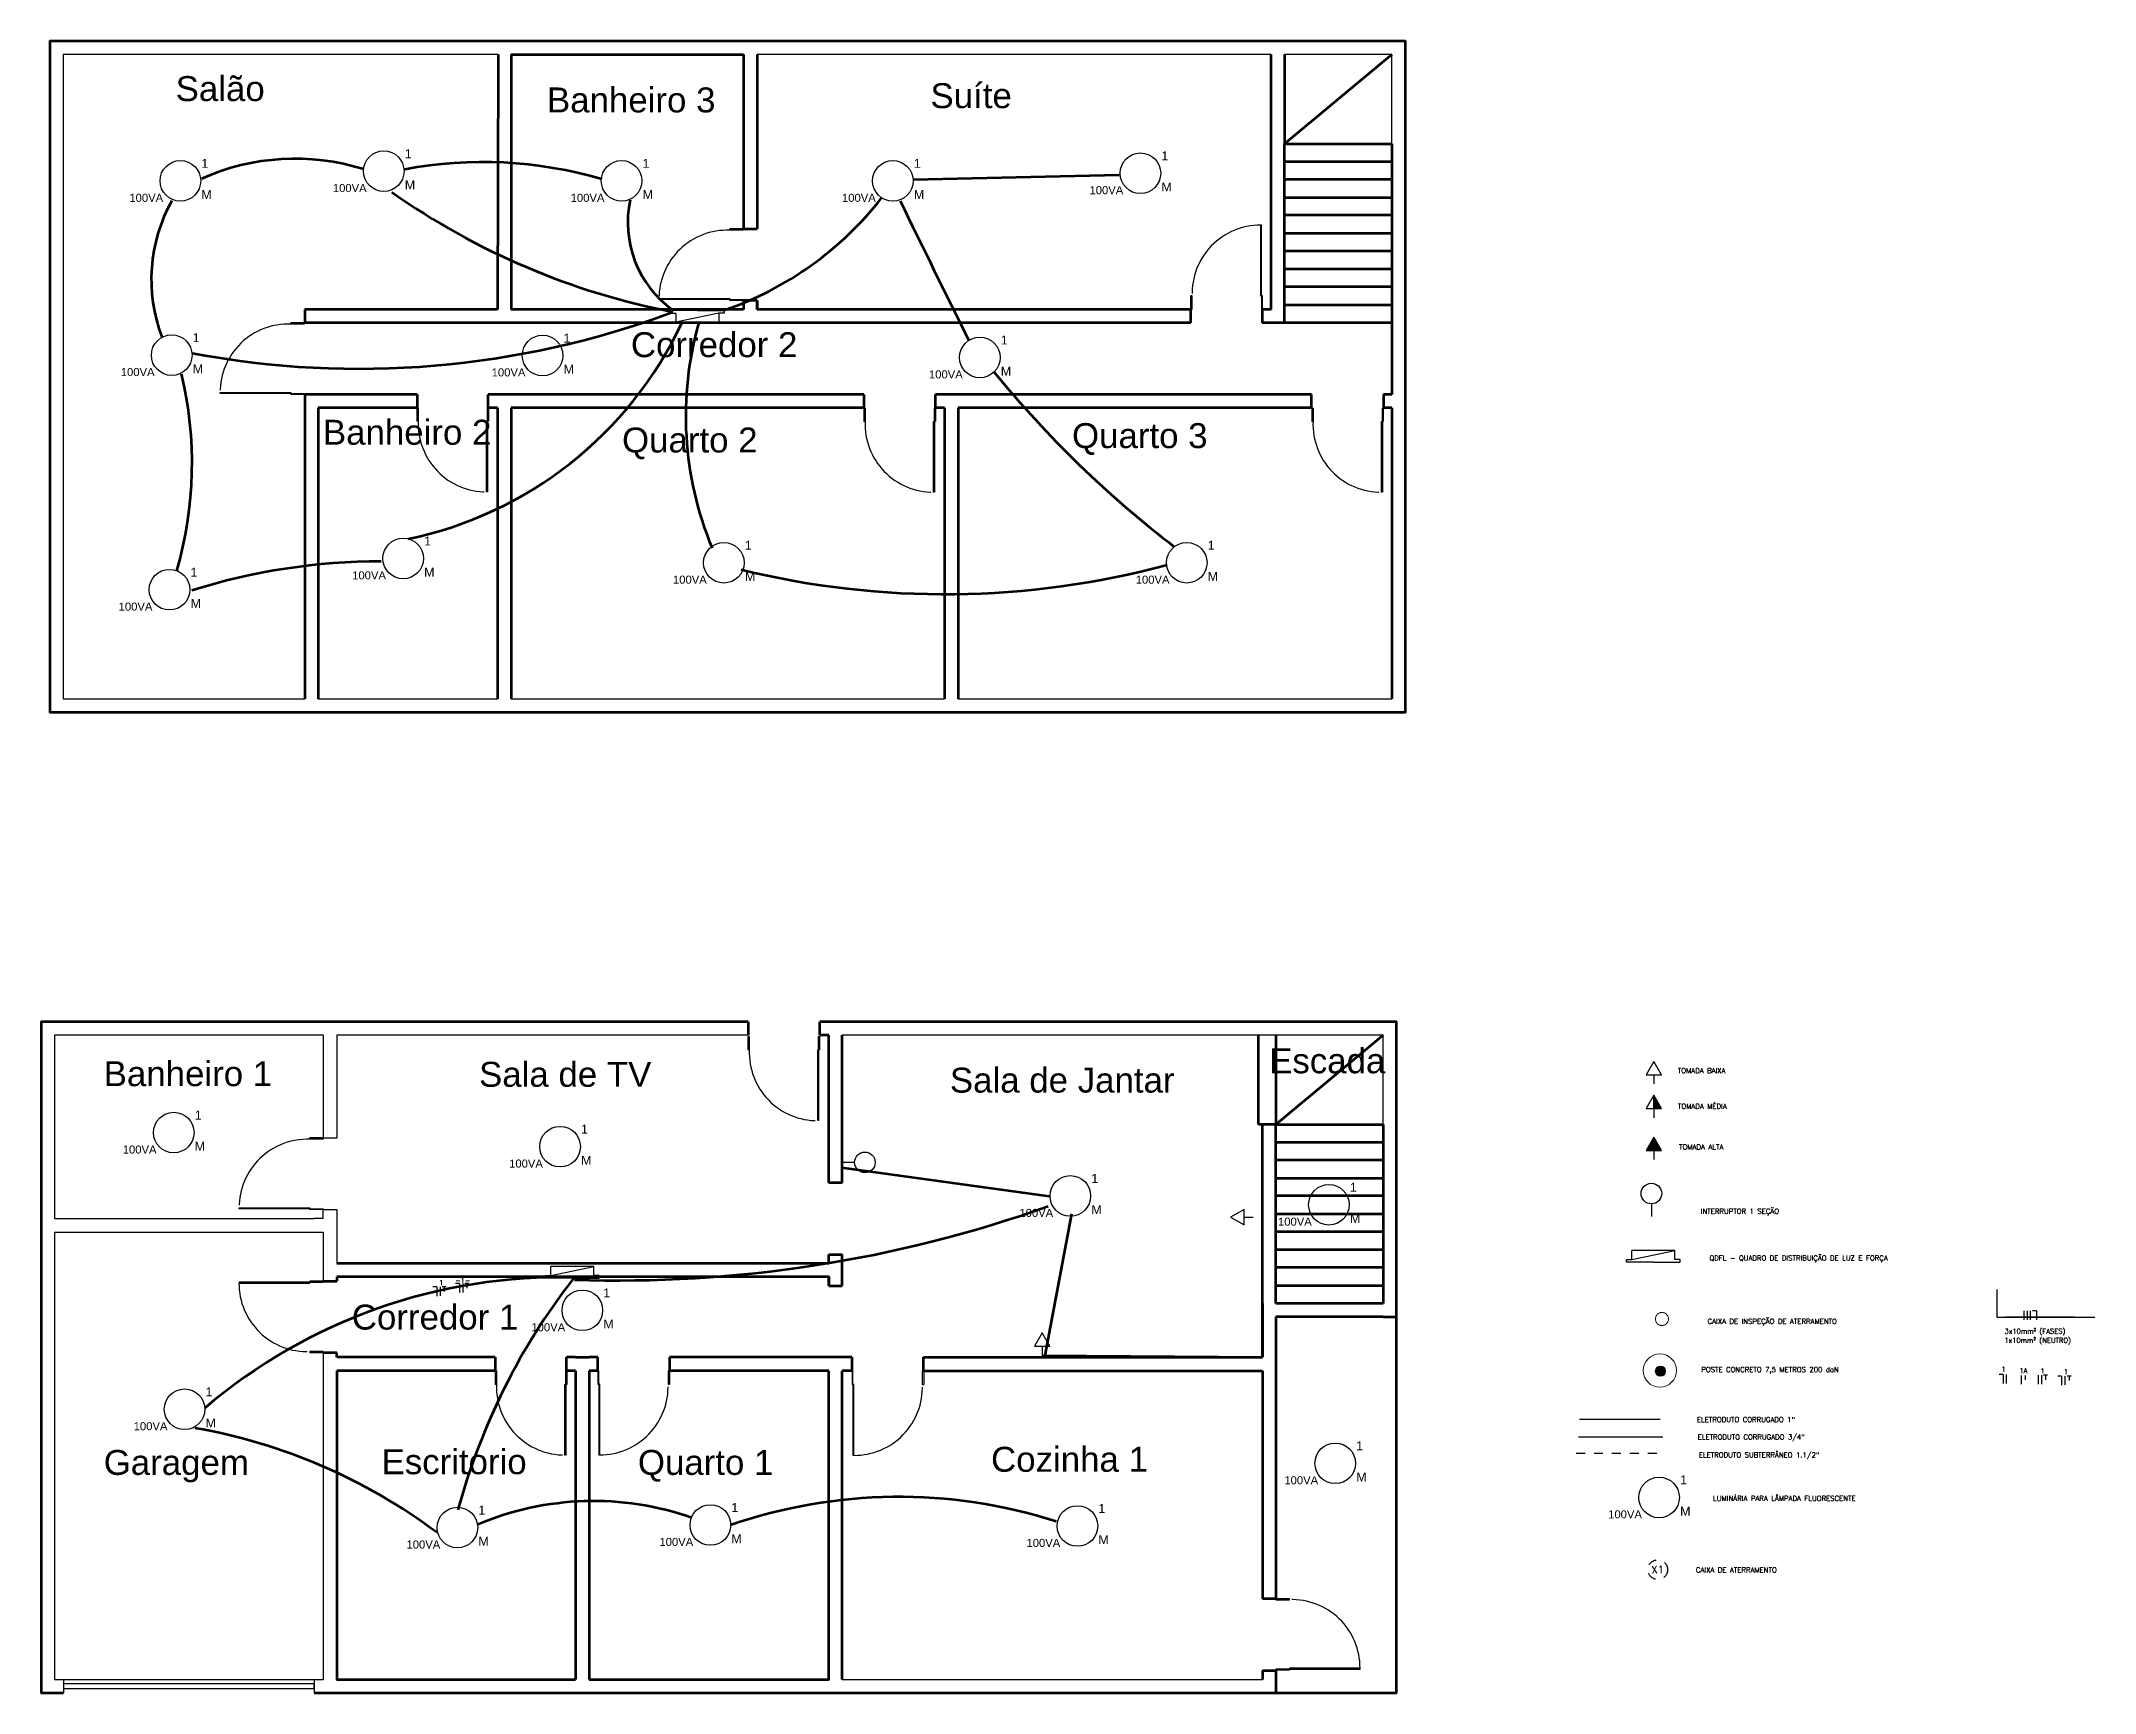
# Model space of a CAD drawing. Header units: metres. Extents: x 2229.9 to 2252.8, y 1489.7 to 1508.2.
import ezdxf
from ezdxf.enums import TextEntityAlignment as Align

# ---------------------------------------------------------------- set-up
doc = ezdxf.new("R2010")
doc.units = ezdxf.units.M
doc.header["$LTSCALE"] = 0.1
doc.linetypes.add('ACAD_ISO02W100', pattern=[15, 12, -3])
doc.linetypes.add('HIDDEN', pattern=[9.525, 6.35, -3.175])
for name, color, linetype in [('0.1', 1, 'Continuous'), ('ARQ_CÔMODOS_ÁREAS', 2, 'Continuous'), ('circuito', 1, 'Continuous'), ('ELETRODUTO TETO', 5, 'Continuous'), ('Elétrica', 6, 'Continuous'), ('entradas', 10, 'Continuous'), ('Fiacao', 3, 'Continuous'), ('identificações', 50, 'Continuous'), ('INDICACAO CIRCUITO', 7, 'Continuous'), ('LUMINÁRIAS', 5, 'Continuous'), ('paredes p1', 82, 'Continuous'), ('paredes p2', 82, 'Continuous'), ('TOMADA', 5, 'Continuous')]:
    doc.layers.add(name, color=color, linetype=linetype)
for name, color, linetype, plot in [('caixa principal', 12, 'Continuous', False), ('ele-teto', 30, 'Continuous', False), ('eletrica', 51, 'Continuous', False), ('POTENCIA', 72, 'Continuous', False)]:
    doc.layers.add(name, color=color, linetype=linetype, plot=plot)
doc.layers.add('INST. ELÉTRICA', color=10, linetype='Continuous', lineweight=20)
doc.styles.add('r100', font='romans.shx')
doc.styles.add('ROMANS', font='ROMANS.shx')
doc.styles.add('simplex0.12', font='simplex.shx', dxfattribs={"height": 0.12})
doc.styles.get("Standard").update_dxf_attribs({"font": 'arial.ttf'})

# ---------------------------------------------------------------- blocks, each defined once
blk = doc.blocks.new('tomada')
at = {"layer": 'TOMADA'}
for p, q in [((914.796, 58.671), (914.646, 58.585)), ((914.796, 58.499), (914.796, 58.671)), ((914.646, 58.585), (914.796, 58.499)), ((914.796, 58.585), (914.899, 58.585))]:
    blk.add_line(p, q, dxfattribs=at)

msp = doc.modelspace()

# ---------------------------------------------------------------- hatches: boundary and pattern name
at = {"layer": 'ELETRODUTO TETO'}
h = msp.add_hatch(color=8, dxfattribs=at)
h.dxf.hatch_style = 1
h.paths.add_polyline_path([(2248.004, 1496.253), (2247.918, 1496.403), (2247.918, 1496.253)])
at = {"layer": 'INST. ELÉTRICA'}
msp.add_hatch(color=256, dxfattribs=at).paths.add_polyline_path([(2248.051, 1493.318, 1), (2247.936, 1493.318, 1)])
at = {"layer": 'LUMINÁRIAS'}
h = msp.add_hatch(color=253, dxfattribs=at)
h.dxf.hatch_style = 1
h.paths.add_polyline_path([(2247.92, 1495.934), (2247.834, 1495.785), (2247.92, 1495.785)])
h = msp.add_hatch(color=253, dxfattribs=at)
h.dxf.hatch_style = 1
h.paths.add_polyline_path([(2247.92, 1495.934), (2247.92, 1495.785), (2248.006, 1495.785)])

# ---------------------------------------------------------------- linework, layer by layer
at = {"layer": '0.1', "color": 4, "linetype": 'HIDDEN', "ltscale": 0.1}
msp.add_line((2247.051, 1492.4), (2247.995, 1492.4), dxfattribs=at)
at = {"layer": '0.1', "color": 6, "linetype": 'HIDDEN', "ltscale": 0.1}
msp.add_circle((2247.963, 1491.1), 0.11, dxfattribs=at)
at = {"layer": 'caixa principal'}
for p, q in [((2237.23, 1505.17), (2236.93, 1505.17)), ((2236.93, 1505.17), (2236.93, 1505.14)), ((2236.93, 1505.14), (2236.99, 1505.14)), ((2236.99, 1505.14), (2236.99, 1505.04)), ((2237.23, 1505.17), (2237.53, 1505.17)), ((2237.53, 1505.14), (2237.47, 1505.14)), ((2237.47, 1505.14), (2237.47, 1505.04)), ((2237.53, 1505.17), (2237.53, 1505.14)), ((2236.99, 1505.04), (2237.47, 1505.04)), ((2247.614, 1494.537), (2247.614, 1494.567)), ((2247.614, 1494.567), (2247.674, 1494.567)), ((2247.914, 1494.537), (2247.614, 1494.537)), ((2247.674, 1494.567), (2247.674, 1494.667)), ((2248.154, 1494.667), (2247.674, 1494.667)), ((2247.914, 1494.537), (2248.214, 1494.537)), ((2248.154, 1494.567), (2248.154, 1494.667)), ((2248.214, 1494.567), (2248.154, 1494.567)), ((2248.214, 1494.537), (2248.214, 1494.567)), ((2235.532, 1494.358), (2235.532, 1494.388)), ((2235.532, 1494.388), (2235.592, 1494.388)), ((2235.832, 1494.358), (2235.532, 1494.358)), ((2235.592, 1494.388), (2235.592, 1494.488)), ((2236.072, 1494.488), (2235.592, 1494.488)), ((2235.832, 1494.358), (2236.132, 1494.358)), ((2236.072, 1494.388), (2236.072, 1494.488)), ((2236.132, 1494.388), (2236.072, 1494.388)), ((2236.132, 1494.358), (2236.132, 1494.388))]:
    msp.add_line(p, q, dxfattribs=at)
at = {"layer": 'caixa principal', "lineweight": 30}
for p, q in [((2237.47, 1505.14), (2236.99, 1505.04)), ((2247.674, 1494.567), (2248.154, 1494.667)), ((2235.592, 1494.388), (2236.072, 1494.488))]:
    msp.add_line(p, q, dxfattribs=at)
at = {"layer": 'circuito'}
for p, q in [((2251.752, 1494.229), (2251.752, 1493.923)), ((2251.752, 1493.923), (2252.849, 1493.923)), ((2251.846, 1493.925), (2252.616, 1493.925))]:
    msp.add_line(p, q, dxfattribs=at)
at = {"layer": 'ele-teto', "linetype": 'Continuous', "lineweight": 100, "ltscale": 100}
msp.add_line((2239.643, 1506.633), (2241.945, 1506.686), dxfattribs=at)
at = {"layer": 'ele-teto', "lineweight": 30}
msp.add_line((2247.088, 1492.781), (2247.99, 1492.781), dxfattribs=at)
at = {"layer": 'ele-teto', "linetype": 'Continuous', "lineweight": 100, "ltscale": 100}
for centre, radius, start, end in [((2232.735, 1504.294), 2.572, 72.6814, 114.0603), ((2234.835, 1502.147), 4.682, 73.5498, 100.7585), ((2238.475, 1513.085), 8.072, 234.7563, 259.1484), ((2232.931, 1505.518), 1.804, 150.8714, 200.8276), ((2237.67, 1506.159), 1.218, 168.2037, 233.7286), ((2236.302, 1508.758), 3.788, 289.0167, 322.053), ((2476.009, 1621.91), 263.215, 206.03097, 206.40942), ((2233.447, 1514.551), 10.031, 259.3, 290.3697), ((2233.106, 1506.895), 4.369, 281.7744, 334.6387), ((2240.924, 1503.988), 3.824, 164.0978, 202.5931), ((2227.237, 1503.465), 4.345, 343.9045, 13.3031), ((2249.904, 1512.111), 12.072, 219.189, 232.5271), ((2233.673, 1495.422), 6.943, 89.8092, 107.561), ((2239.998, 1511.59), 9.589, 256.2548, 284.9977), ((2236.346, 1508.663), 14.331, 268.0452, 289.5861), ((2235.692, 1488.252), 6.115, 88.4598, 130.4489), ((2241.678, 1489.828), 7.384, 142.2434, 164.7491), ((2230.521, 1486.437), 6.341, 53.1874, 80.0568), ((2236.069, 1488.543), 3.323, 70.7075, 112.8704), ((2239.481, 1486.149), 5.764, 72.2325, 109.0719)]:
    msp.add_arc(centre, radius, start, end, dxfattribs=at)
at = {"layer": 'eletrica'}
for centre in [(2233.725, 1506.728), (2242.181, 1506.704), (2231.452, 1506.619), (2236.383, 1506.619), (2239.415, 1506.619), (2231.355, 1504.672), (2235.5, 1504.668), (2240.387, 1504.646), (2233.942, 1502.4), (2237.526, 1502.352), (2242.699, 1502.352), (2231.331, 1502.051), (2231.378, 1495.984), (2235.695, 1495.827), (2241.398, 1495.276), (2244.288, 1495.178), (2235.944, 1493.998), (2231.499, 1492.892), (2244.359, 1492.288), (2247.978, 1491.907), (2234.548, 1491.57), (2237.375, 1491.599), (2241.477, 1491.588)]:
    msp.add_circle(centre, 0.227, dxfattribs=at)
at = {"layer": 'ELETRODUTO TETO', "color": 5}
for p, q in [((2247.918, 1496.253), (2247.918, 1496.403)), ((2247.92, 1495.785), (2247.92, 1495.934))]:
    msp.add_line(p, q, dxfattribs=at)
at = {"layer": 'entradas'}
for p, q in [((2237.741, 1506.083), (2237.591, 1506.083)), ((2237.591, 1506.068), (2237.591, 1506.083)), ((2237.741, 1506.068), (2237.591, 1506.068)), ((2237.741, 1506.083), (2237.741, 1506.083)), ((2237.741, 1506.083), (2237.741, 1506.068)), ((2243.535, 1506.124), (2243.525, 1506.124)), ((2243.525, 1506.124), (2243.525, 1505.334)), ((2243.535, 1505.334), (2243.535, 1506.124)), ((2242.745, 1505.184), (2242.745, 1505.334)), ((2242.76, 1505.334), (2242.745, 1505.334)), ((2242.76, 1505.184), (2242.76, 1505.334)), ((2243.525, 1505.334), (2243.535, 1505.334)), ((2243.545, 1505.334), (2243.535, 1505.334)), ((2243.535, 1505.334), (2243.535, 1505.184)), ((2243.545, 1505.184), (2243.545, 1505.334)), ((2236.801, 1505.293), (2236.801, 1505.303)), ((2236.801, 1505.303), (2237.591, 1505.303)), ((2237.591, 1505.293), (2236.801, 1505.293)), ((2237.591, 1505.303), (2237.591, 1505.293)), ((2237.591, 1505.283), (2237.591, 1505.293)), ((2237.591, 1505.293), (2237.741, 1505.293)), ((2237.741, 1505.283), (2237.591, 1505.283)), ((2237.741, 1505.293), (2237.741, 1505.283)), ((2242.745, 1505.184), (2242.745, 1505.184)), ((2242.745, 1505.184), (2242.76, 1505.184)), ((2243.535, 1505.184), (2243.545, 1505.184)), ((2232.835, 1505.033), (2232.685, 1505.033)), ((2232.685, 1505.018), (2232.685, 1505.033)), ((2232.835, 1505.018), (2232.685, 1505.018)), ((2232.835, 1505.033), (2232.835, 1505.033)), ((2232.835, 1505.033), (2232.835, 1505.018)), ((2231.895, 1504.243), (2231.895, 1504.253)), ((2231.895, 1504.253), (2232.685, 1504.253)), ((2232.685, 1504.243), (2231.895, 1504.243)), ((2232.685, 1504.253), (2232.685, 1504.243)), ((2232.685, 1504.233), (2232.685, 1504.243)), ((2232.685, 1504.243), (2232.835, 1504.243)), ((2232.835, 1504.233), (2232.685, 1504.233)), ((2232.835, 1504.243), (2232.835, 1504.233)), ((2234.095, 1504.084), (2234.095, 1504.084)), ((2234.095, 1504.084), (2234.095, 1503.934)), ((2234.095, 1504.084), (2234.11, 1504.084)), ((2234.11, 1503.934), (2234.095, 1503.934)), ((2234.11, 1504.084), (2234.11, 1503.934)), ((2234.875, 1503.144), (2234.875, 1503.934)), ((2234.875, 1503.934), (2234.885, 1503.934)), ((2234.885, 1503.934), (2234.885, 1504.084)), ((2234.885, 1504.084), (2234.895, 1504.084)), ((2234.895, 1503.934), (2234.885, 1503.934)), ((2234.885, 1503.934), (2234.885, 1503.144)), ((2234.895, 1504.084), (2234.895, 1503.934)), ((2239.09, 1504.08), (2239.09, 1504.08)), ((2239.09, 1504.08), (2239.09, 1503.93)), ((2239.09, 1504.08), (2239.105, 1504.08)), ((2239.105, 1503.93), (2239.09, 1503.93)), ((2239.105, 1504.08), (2239.105, 1503.93)), ((2239.87, 1503.14), (2239.87, 1503.93)), ((2239.87, 1503.93), (2239.88, 1503.93)), ((2239.88, 1503.93), (2239.88, 1504.08)), ((2239.88, 1504.08), (2239.89, 1504.08)), ((2239.89, 1503.93), (2239.88, 1503.93)), ((2239.88, 1503.93), (2239.88, 1503.14)), ((2239.89, 1504.08), (2239.89, 1503.93)), ((2244.096, 1504.08), (2244.096, 1504.08)), ((2244.096, 1504.08), (2244.096, 1503.93)), ((2244.096, 1504.08), (2244.111, 1504.08)), ((2244.111, 1503.93), (2244.096, 1503.93)), ((2244.111, 1504.08), (2244.111, 1503.93)), ((2244.876, 1503.14), (2244.876, 1503.93)), ((2244.876, 1503.93), (2244.886, 1503.93)), ((2244.886, 1503.93), (2244.886, 1504.08)), ((2244.886, 1504.08), (2244.896, 1504.08)), ((2244.896, 1503.93), (2244.886, 1503.93)), ((2244.886, 1503.93), (2244.886, 1503.14)), ((2244.896, 1504.08), (2244.896, 1503.93)), ((2234.885, 1503.144), (2234.875, 1503.144)), ((2239.88, 1503.14), (2239.87, 1503.14)), ((2244.886, 1503.14), (2244.876, 1503.14)), ((2237.795, 1497.058), (2237.795, 1497.058)), ((2237.795, 1497.058), (2237.795, 1496.908)), ((2237.795, 1497.058), (2237.81, 1497.058)), ((2237.81, 1497.058), (2237.81, 1496.908)), ((2238.585, 1496.908), (2238.585, 1497.058)), ((2238.585, 1497.058), (2238.595, 1497.058)), ((2238.595, 1497.058), (2238.595, 1496.908)), ((2237.81, 1496.908), (2237.795, 1496.908)), ((2238.575, 1496.118), (2238.575, 1496.908)), ((2238.575, 1496.908), (2238.585, 1496.908)), ((2238.595, 1496.908), (2238.585, 1496.908)), ((2238.585, 1496.908), (2238.585, 1496.118)), ((2233.049, 1495.924), (2232.899, 1495.924)), ((2232.899, 1495.909), (2232.899, 1495.924)), ((2233.049, 1495.909), (2232.899, 1495.909)), ((2233.049, 1495.924), (2233.049, 1495.924)), ((2233.049, 1495.924), (2233.049, 1495.909)), ((2238.585, 1496.118), (2238.575, 1496.118)), ((2232.109, 1495.134), (2232.109, 1495.144)), ((2232.109, 1495.144), (2232.899, 1495.144)), ((2232.899, 1495.134), (2232.109, 1495.134)), ((2232.899, 1495.144), (2232.899, 1495.134)), ((2232.899, 1495.124), (2232.899, 1495.134)), ((2232.899, 1495.134), (2233.049, 1495.134)), ((2233.049, 1495.124), (2232.899, 1495.124)), ((2233.049, 1495.134), (2233.049, 1495.124)), ((2232.898, 1494.313), (2232.108, 1494.313)), ((2232.108, 1494.313), (2232.108, 1494.303)), ((2232.108, 1494.303), (2232.898, 1494.303)), ((2233.048, 1494.323), (2232.898, 1494.323)), ((2232.898, 1494.323), (2232.898, 1494.313)), ((2232.898, 1494.313), (2233.048, 1494.313)), ((2232.898, 1494.303), (2232.898, 1494.313)), ((2233.048, 1494.313), (2233.048, 1494.323)), ((2233.048, 1493.538), (2232.898, 1493.538)), ((2232.898, 1493.538), (2232.898, 1493.523)), ((2233.048, 1493.523), (2232.898, 1493.523)), ((2233.048, 1493.523), (2233.048, 1493.538)), ((2233.048, 1493.523), (2233.048, 1493.523)), ((2234.97, 1493.321), (2234.97, 1493.321)), ((2234.97, 1493.321), (2234.97, 1493.171)), ((2234.97, 1493.321), (2234.985, 1493.321)), ((2234.985, 1493.171), (2234.97, 1493.171)), ((2234.985, 1493.321), (2234.985, 1493.171)), ((2235.75, 1492.381), (2235.75, 1493.171)), ((2235.75, 1493.171), (2235.76, 1493.171)), ((2235.76, 1493.171), (2235.76, 1493.321)), ((2235.76, 1493.321), (2235.77, 1493.321)), ((2235.77, 1493.171), (2235.76, 1493.171)), ((2235.76, 1493.171), (2235.76, 1492.381)), ((2235.77, 1493.321), (2235.77, 1493.171)), ((2236.118, 1493.323), (2236.118, 1493.173)), ((2236.128, 1493.323), (2236.118, 1493.323)), ((2236.118, 1493.173), (2236.128, 1493.173)), ((2236.128, 1493.173), (2236.128, 1493.323)), ((2236.128, 1493.173), (2236.128, 1492.383)), ((2236.138, 1493.173), (2236.128, 1493.173)), ((2236.138, 1492.383), (2236.138, 1493.173)), ((2236.918, 1493.323), (2236.903, 1493.323)), ((2236.903, 1493.323), (2236.903, 1493.173)), ((2236.903, 1493.173), (2236.918, 1493.173)), ((2236.918, 1493.323), (2236.918, 1493.323)), ((2236.918, 1493.323), (2236.918, 1493.173)), ((2238.956, 1493.318), (2238.956, 1493.318)), ((2238.959, 1493.318), (2238.959, 1493.168)), ((2238.969, 1493.318), (2238.959, 1493.318)), ((2238.959, 1493.168), (2238.969, 1493.168)), ((2238.969, 1493.168), (2238.969, 1493.318)), ((2238.969, 1493.168), (2238.969, 1492.378)), ((2238.979, 1493.168), (2238.969, 1493.168)), ((2238.979, 1492.378), (2238.979, 1493.168)), ((2239.652, 1493.318), (2239.652, 1493.318)), ((2239.759, 1493.318), (2239.744, 1493.318)), ((2239.744, 1493.318), (2239.744, 1493.168)), ((2239.744, 1493.168), (2239.759, 1493.168)), ((2239.759, 1493.318), (2239.759, 1493.168)), ((2235.76, 1492.381), (2235.75, 1492.381)), ((2236.128, 1492.383), (2236.138, 1492.383)), ((2238.969, 1492.378), (2238.979, 1492.378)), ((2243.696, 1490.779), (2243.846, 1490.779)), ((2243.696, 1490.779), (2243.696, 1490.764)), ((2243.696, 1490.764), (2243.846, 1490.764)), ((2243.846, 1490.764), (2243.846, 1490.779)), ((2243.846, 1489.989), (2243.696, 1489.989)), ((2243.696, 1489.989), (2243.696, 1489.979)), ((2243.696, 1489.979), (2243.846, 1489.979)), ((2244.636, 1489.999), (2243.846, 1489.999)), ((2243.846, 1489.999), (2243.846, 1489.989)), ((2243.846, 1489.979), (2243.846, 1489.989)), ((2243.846, 1489.989), (2244.636, 1489.989)), ((2244.636, 1489.989), (2244.636, 1489.999)), ((2230.145, 1489.873), (2232.949, 1489.873)), ((2230.145, 1489.873), (2230.145, 1489.823)), ((2232.949, 1489.823), (2230.145, 1489.823)), ((2230.145, 1489.823), (2230.145, 1489.773)), ((2230.145, 1489.773), (2232.949, 1489.773)), ((2232.949, 1489.873), (2232.949, 1489.823)), ((2232.949, 1489.773), (2232.949, 1489.823))]:
    msp.add_line(p, q, dxfattribs=at)
at = {"layer": 'entradas', "linetype": 'ACAD_ISO02W100', "transparency": 33554551}
for centre, start, end in [((2237.563, 1505.306), 87.8724, 180.2755), ((2243.521, 1505.362), 89.7245, 182.1276), ((2232.657, 1504.257), 87.8724, 180.2755), ((2234.872, 1503.905), 177.8724, 270.2755), ((2239.866, 1503.902), 177.8724, 270.2755), ((2244.872, 1503.901), 177.8724, 270.2755), ((2238.572, 1496.879), 177.8724, 270.2755), ((2232.871, 1495.148), 87.8724, 180.2755), ((2232.869, 1494.299), 179.7245, 272.1276), ((2235.746, 1493.143), 177.8724, 270.2755), ((2236.141, 1493.145), 269.7245, 2.1276), ((2238.983, 1493.139), 269.7245, 2.1276), ((2243.874, 1490.003), 359.7245, 92.1276)]:
    msp.add_arc(centre, 0.762, start, end, dxfattribs=at)
at = {"layer": 'Fiacao'}
for p, q in [((2234.571, 1494.297), (2234.527, 1494.297)), ((2234.571, 1494.297), (2234.571, 1494.196)), ((2234.676, 1494.297), (2234.631, 1494.297)), ((2234.675, 1494.297), (2234.631, 1494.297)), ((2234.676, 1494.297), (2234.631, 1494.297)), ((2234.677, 1494.297), (2234.632, 1494.297)), ((2234.654, 1494.297), (2234.654, 1494.246)), ((2234.319, 1494.26), (2234.275, 1494.26)), ((2234.319, 1494.26), (2234.319, 1494.158)), ((2234.423, 1494.26), (2234.378, 1494.26)), ((2234.424, 1494.26), (2234.379, 1494.26)), ((2234.424, 1494.26), (2234.379, 1494.26)), ((2234.424, 1494.26), (2234.38, 1494.26)), ((2234.401, 1494.26), (2234.401, 1494.209)), ((2252.056, 1493.994), (2252.056, 1493.893)), ((2252.091, 1493.993), (2252.091, 1493.891)), ((2252.196, 1493.994), (2252.151, 1493.994)), ((2252.196, 1493.994), (2252.196, 1493.892)), ((2251.822, 1493.282), (2251.778, 1493.282)), ((2251.822, 1493.282), (2251.822, 1493.18)), ((2252.07, 1493.271), (2252.07, 1493.22)), ((2252.214, 1493.273), (2252.214, 1493.172)), ((2252.319, 1493.273), (2252.274, 1493.273)), ((2252.318, 1493.273), (2252.274, 1493.273)), ((2252.319, 1493.273), (2252.274, 1493.273)), ((2252.32, 1493.273), (2252.275, 1493.273)), ((2252.297, 1493.273), (2252.297, 1493.222)), ((2252.477, 1493.264), (2252.433, 1493.264)), ((2252.477, 1493.264), (2252.477, 1493.163)), ((2252.582, 1493.264), (2252.537, 1493.264)), ((2252.581, 1493.264), (2252.537, 1493.264)), ((2252.582, 1493.264), (2252.537, 1493.264)), ((2252.583, 1493.264), (2252.538, 1493.264)), ((2252.56, 1493.264), (2252.56, 1493.214))]:
    msp.add_line(p, q, dxfattribs=at)
at = {"layer": 'Fiacao', "color": 3}
for p, q in [((2234.607, 1494.297), (2234.607, 1494.197)), ((2234.355, 1494.26), (2234.355, 1494.16)), ((2252.127, 1493.993), (2252.127, 1493.893)), ((2251.858, 1493.282), (2251.858, 1493.182)), ((2252.024, 1493.271), (2252.024, 1493.172)), ((2252.25, 1493.273), (2252.25, 1493.174)), ((2252.513, 1493.264), (2252.513, 1493.165))]:
    msp.add_line(p, q, dxfattribs=at)
at = {"layer": 'INST. ELÉTRICA', "linetype": 'HIDDEN'}
msp.add_circle((2248.01, 1493.901), 0.073, dxfattribs=at)
at = {"layer": 'INST. ELÉTRICA'}
for centre, radius in [((2247.987, 1493.325), 0.186), ((2247.993, 1493.318), 0.0575)]:
    msp.add_circle(centre, radius, dxfattribs=at)
at = {"layer": 'LUMINÁRIAS'}
for p, q in [((2238.987, 1495.651), (2238.844, 1495.651)), ((2247.892, 1495.187), (2247.892, 1495.045)), ((2247.076, 1492.583), (2248.019, 1492.583))]:
    msp.add_line(p, q, dxfattribs=at)
at = {"layer": 'LUMINÁRIAS', "linetype": 'Continuous', "lineweight": 100, "ltscale": 100}
for p, q in [((2241.167, 1495.269), (2238.844, 1495.592)), ((2241.411, 1495.076), (2241.112, 1493.495)), ((2243.545, 1493.473), (2243.545, 1495.04)), ((2241.082, 1493.495), (2243.545, 1493.473))]:
    msp.add_line(p, q, dxfattribs=at)
at = {"layer": 'LUMINÁRIAS'}
for centre in [(2239.102, 1495.651), (2247.892, 1495.303)]:
    msp.add_circle(centre, 0.115, dxfattribs=at)
at = {"layer": 'paredes p1'}
for p, q in [((2233.049, 1497.073), (2233.049, 1495.923)), ((2233.199, 1497.073), (2233.199, 1495.923)), ((2233.199, 1495.923), (2233.049, 1495.923)), ((2230.045, 1495.023), (2232.949, 1495.023)), ((2233.049, 1495.023), (2232.949, 1495.023)), ((2233.049, 1495.023), (2233.049, 1495.123)), ((2233.049, 1495.123), (2233.199, 1495.123)), ((2233.199, 1495.123), (2233.199, 1494.523)), ((2230.045, 1494.873), (2232.949, 1494.873)), ((2232.949, 1494.873), (2233.049, 1494.873)), ((2233.049, 1494.873), (2233.049, 1494.323)), ((2233.049, 1493.523), (2233.049, 1489.873)), ((2233.199, 1493.323), (2233.199, 1489.873)), ((2230.045, 1489.873), (2230.145, 1489.873)), ((2230.145, 1489.873), (2230.145, 1489.723)), ((2232.949, 1489.873), (2232.949, 1489.723))]:
    msp.add_line(p, q, dxfattribs=at)
at = {"layer": 'paredes p1', "linetype": 'Continuous', "lineweight": 100, "ltscale": 100}
for p, q in [((2237.799, 1497.223), (2237.799, 1497.073)), ((2238.599, 1497.073), (2238.599, 1497.223)), ((2238.699, 1497.073), (2238.599, 1497.073)), ((2238.699, 1495.422), (2238.699, 1497.073)), ((2238.849, 1495.422), (2238.849, 1497.073)), ((2243.5, 1496.076), (2243.5, 1497.073)), ((2243.695, 1497.073), (2243.695, 1496.076)), ((2244.895, 1497.073), (2243.695, 1496.076)), ((2243.695, 1496.076), (2243.5, 1496.076)), ((2243.545, 1494.376), (2243.545, 1496.076)), ((2243.695, 1496.076), (2244.895, 1496.076)), ((2243.695, 1494.074), (2243.695, 1496.076)), ((2244.895, 1496.076), (2244.895, 1494.074)), ((2243.695, 1495.876), (2244.895, 1495.876)), ((2244.895, 1495.676), (2243.695, 1495.676)), ((2243.695, 1495.476), (2244.895, 1495.476)), ((2238.849, 1495.422), (2238.699, 1495.422)), ((2244.895, 1495.276), (2243.695, 1495.276)), ((2243.695, 1495.076), (2244.895, 1495.076)), ((2244.895, 1495.076), (2244.895, 1495.076)), ((2244.895, 1494.876), (2243.695, 1494.876)), ((2238.699, 1494.523), (2238.699, 1494.623)), ((2238.699, 1494.523), (2238.699, 1494.623)), ((2238.699, 1494.623), (2238.849, 1494.623)), ((2243.695, 1494.676), (2244.895, 1494.676)), ((2233.049, 1494.323), (2233.199, 1494.323)), ((2233.199, 1494.373), (2233.199, 1494.323)), ((2238.699, 1494.373), (2238.699, 1494.273)), ((2243.545, 1494.074), (2243.545, 1494.376)), ((2244.895, 1494.476), (2243.695, 1494.476)), ((2238.699, 1494.273), (2238.849, 1494.273)), ((2243.545, 1494.074), (2243.545, 1493.924)), ((2243.695, 1494.276), (2244.895, 1494.276)), ((2244.895, 1494.074), (2243.695, 1494.074)), ((2243.545, 1493.924), (2243.545, 1493.473)), ((2244.895, 1493.924), (2243.695, 1493.924)), ((2243.695, 1493.924), (2243.695, 1490.773)), ((2244.895, 1493.924), (2245.045, 1493.924)), ((2233.199, 1493.523), (2233.049, 1493.523)), ((2233.199, 1493.473), (2233.199, 1493.523)), ((2234.969, 1493.473), (2233.199, 1493.473)), ((2234.969, 1493.473), (2234.969, 1493.323)), ((2235.869, 1493.473), (2235.769, 1493.473)), ((2235.769, 1493.323), (2235.769, 1493.473)), ((2235.869, 1493.473), (2236.019, 1493.473)), ((2236.119, 1493.473), (2236.019, 1493.473)), ((2236.119, 1493.323), (2236.119, 1493.473)), ((2238.699, 1493.473), (2236.919, 1493.473)), ((2236.919, 1493.473), (2236.919, 1493.323)), ((2238.957, 1493.473), (2238.699, 1493.473)), ((2238.957, 1493.473), (2238.957, 1493.323)), ((2239.757, 1493.323), (2239.757, 1493.473)), ((2239.757, 1493.473), (2243.545, 1493.473)), ((2234.969, 1493.323), (2233.199, 1493.323)), ((2235.869, 1493.323), (2235.769, 1493.323)), ((2235.869, 1493.323), (2235.869, 1489.873)), ((2236.019, 1493.323), (2236.019, 1489.873)), ((2236.119, 1493.323), (2236.019, 1493.323)), ((2238.699, 1493.323), (2236.919, 1493.323)), ((2238.957, 1493.323), (2238.849, 1493.323)), ((2239.757, 1493.323), (2243.545, 1493.323)), ((2243.545, 1493.323), (2243.545, 1490.773)), ((2243.695, 1490.773), (2243.545, 1490.773)), ((2243.545, 1489.973), (2243.695, 1489.973)), ((2243.545, 1489.973), (2243.545, 1489.873)), ((2243.695, 1489.973), (2243.695, 1489.723))]:
    msp.add_line(p, q, dxfattribs=at)
at = {"layer": 'paredes p1', "lineweight": 211}
for points in [[(2237.799, 1497.223), (2229.895, 1497.223), (2229.895, 1489.723), (2230.145, 1489.723)], [(2232.949, 1489.723), (2245.045, 1489.723), (2245.045, 1497.223), (2238.599, 1497.223)]]:
    msp.add_lwpolyline(points, dxfattribs=at)
at = {"layer": 'paredes p1'}
for points in [[(2233.049, 1497.073), (2230.045, 1497.073), (2230.045, 1495.023)], [(2237.799, 1497.073), (2233.199, 1497.073)], [(2238.699, 1497.073), (2238.599, 1497.073)], [(2244.895, 1494.074), (2244.895, 1497.073), (2238.849, 1497.073)], [(2230.045, 1494.873), (2230.045, 1489.873), (2230.145, 1489.873)], [(2232.949, 1489.873), (2233.049, 1489.873)], [(2238.849, 1489.873), (2243.545, 1489.873)]]:
    msp.add_lwpolyline(points, dxfattribs=at)
at = {"layer": 'paredes p1', "linetype": 'Continuous', "lineweight": 100, "ltscale": 100}
for points in [[(2238.699, 1494.523), (2233.199, 1494.523)], [(2238.849, 1494.273), (2238.849, 1494.623)], [(2238.699, 1494.273), (2238.699, 1494.373), (2233.199, 1494.373)], [(2233.199, 1493.323), (2233.199, 1489.873), (2235.869, 1489.873)], [(2236.019, 1489.873), (2238.699, 1489.873), (2238.699, 1493.323)], [(2238.849, 1489.873), (2238.849, 1493.323)]]:
    msp.add_lwpolyline(points, dxfattribs=at)
at = {"layer": 'paredes p2', "linetype": 'Continuous', "lineweight": 100, "ltscale": 100}
for p, q in [((2235.005, 1508.031), (2234.997, 1505.182)), ((2235.147, 1508.031), (2235.147, 1505.182)), ((2235.147, 1508.031), (2237.747, 1508.031)), ((2237.747, 1508.031), (2237.747, 1506.082)), ((2237.897, 1508.031), (2237.897, 1506.082)), ((2243.643, 1505.182), (2243.643, 1508.031)), ((2243.793, 1508.031), (2243.793, 1507.035)), ((2244.993, 1508.031), (2243.793, 1507.035)), ((2243.793, 1507.035), (2244.993, 1507.035)), ((2243.793, 1505.032), (2243.793, 1507.035)), ((2244.993, 1507.035), (2244.993, 1505.032)), ((2243.793, 1506.835), (2244.993, 1506.835)), ((2244.993, 1506.635), (2243.793, 1506.635)), ((2243.793, 1506.435), (2244.993, 1506.435)), ((2244.993, 1506.235), (2243.793, 1506.235)), ((2237.747, 1506.082), (2237.897, 1506.082)), ((2243.793, 1506.035), (2244.993, 1506.035)), ((2244.993, 1506.035), (2244.993, 1506.035)), ((2244.993, 1505.835), (2243.793, 1505.835)), ((2243.793, 1505.635), (2244.993, 1505.635)), ((2244.993, 1505.435), (2243.793, 1505.435)), ((2234.997, 1505.182), (2232.843, 1505.182)), ((2232.843, 1505.182), (2232.843, 1505.032)), ((2237.747, 1505.182), (2235.147, 1505.182)), ((2237.897, 1505.282), (2237.747, 1505.282)), ((2237.747, 1505.282), (2237.747, 1505.182)), ((2237.897, 1505.182), (2237.897, 1505.282)), ((2237.897, 1505.282), (2237.897, 1505.182)), ((2242.743, 1505.182), (2237.897, 1505.182)), ((2242.743, 1505.032), (2242.743, 1505.182)), ((2243.643, 1505.182), (2243.543, 1505.182)), ((2243.543, 1505.182), (2243.543, 1505.032)), ((2243.793, 1505.235), (2244.993, 1505.235)), ((2242.743, 1505.032), (2232.843, 1505.032)), ((2244.993, 1505.032), (2243.543, 1505.032)), ((2244.993, 1505.032), (2244.993, 1504.232)), ((2232.843, 1504.232), (2232.843, 1500.831)), ((2234.1, 1504.232), (2232.843, 1504.232)), ((2234.1, 1504.232), (2234.1, 1504.082)), ((2239.092, 1504.232), (2234.893, 1504.232)), ((2234.893, 1504.082), (2234.893, 1504.232)), ((2239.092, 1504.232), (2239.092, 1504.082)), ((2244.094, 1504.232), (2239.892, 1504.232)), ((2239.892, 1504.082), (2239.892, 1504.232)), ((2244.094, 1504.082), (2244.094, 1504.232)), ((2244.993, 1504.232), (2244.897, 1504.232)), ((2244.993, 1504.232), (2244.897, 1504.232)), ((2244.897, 1504.232), (2244.897, 1504.082)), ((2232.993, 1504.082), (2232.993, 1500.831)), ((2234.1, 1504.082), (2232.993, 1504.082)), ((2234.997, 1504.082), (2234.893, 1504.082)), ((2234.997, 1504.082), (2234.893, 1504.082)), ((2234.997, 1504.082), (2234.997, 1500.831)), ((2235.147, 1504.082), (2235.147, 1500.831)), ((2239.092, 1504.082), (2235.147, 1504.082)), ((2239.993, 1504.082), (2239.892, 1504.082)), ((2239.993, 1504.082), (2239.892, 1504.082)), ((2239.993, 1504.082), (2239.993, 1500.831)), ((2240.143, 1504.082), (2240.143, 1500.831)), ((2244.094, 1504.082), (2240.143, 1504.082)), ((2244.993, 1504.082), (2244.897, 1504.082)), ((2244.993, 1504.082), (2244.993, 1500.831))]:
    msp.add_line(p, q, dxfattribs=at)
at = {"layer": 'paredes p2'}
for p, q in [((2230.143, 1500.831), (2232.843, 1500.831)), ((2232.993, 1500.831), (2234.997, 1500.831)), ((2235.147, 1500.831), (2238.947, 1500.831))]:
    msp.add_line(p, q, dxfattribs=at)
at = {"layer": 'paredes p2', "lineweight": 211}
for points in [[(2238.697, 1508.181), (2229.993, 1508.181), (2229.993, 1500.681), (2233.047, 1500.681)], [(2233.047, 1500.681), (2245.143, 1500.681), (2245.143, 1508.181), (2238.697, 1508.181)]]:
    msp.add_lwpolyline(points, dxfattribs=at)
at = {"layer": 'paredes p2'}
for points in [[(2233.297, 1508.031), (2230.143, 1508.031), (2230.143, 1500.831)], [(2235.005, 1508.031), (2233.297, 1508.031)], [(2237.747, 1508.031), (2235.147, 1508.031)], [(2238.947, 1508.031), (2237.897, 1508.031)], [(2243.643, 1508.031), (2238.947, 1508.031)], [(2244.993, 1505.032), (2244.993, 1508.031), (2243.793, 1508.031)], [(2238.947, 1500.831), (2239.993, 1500.831)], [(2240.143, 1500.831), (2244.993, 1500.831)]]:
    msp.add_lwpolyline(points, dxfattribs=at)

# ---------------------------------------------------------------- block references
at = {"layer": 'ELETRODUTO TETO', "color": 5, "xscale": 0.9977878254711104, "yscale": 0.9977878254711104, "zscale": 0.9977878254711104, "rotation": 270}
for p in [(2189.465, 2409.403), (2189.463, 2409.026), (2189.465, 2408.557), (2182.627, 2406.37)]:
    msp.add_blockref('tomada', p, dxfattribs=at)
at = {"layer": 'ELETRODUTO TETO', "color": 5, "xscale": 0.9977878254711104, "yscale": 0.9977878254711104, "zscale": 0.9977878254711104}
msp.add_blockref('tomada', (1330.567, 1436.585), dxfattribs=at)

# ---------------------------------------------------------------- texts
at = {"layer": 'ARQ_CÔMODOS_ÁREAS', "color": 5, "style": 'r100'}
for s, p in [('TOMADA BAIXA', (2248.454, 1496.649)), ('TOMADA MÉDIA', (2248.461, 1496.25)), ('TOMADA ALTA', (2248.449, 1495.796)), ('INTERRUPTOR 1 SEÇÃO', (2248.881, 1495.077)), ('QDFL - QUADRO DE DISTRIBUIÇÃO DE LUZ E FORÇA', (2249.537, 1494.554)), ('CAIXA DE INSPEÇÃO DE ATERRAMENTO', (2249.242, 1493.847)), ('POSTE CONCRETO 7,5 METROS 200 daN ', (2249.238, 1493.308)), ('ELETRODUTO CORRUGADO 1"', (2248.949, 1492.749)), ('ELETRODUTO CORRUGADO 3/4"', (2249.008, 1492.554)), ('ELETRODUTO SUBTERRÂNEO 1.1/2"', (2249.096, 1492.354)), ('LUMINÁRIA PARA LÂMPADA FLUORESCENTE', (2249.378, 1491.868)), ('CAIXA DE ATERRAMENTO', (2248.841, 1491.069))]:
    msp.add_text(s, height=0.05656, dxfattribs=at).set_placement(p, align=Align.CENTER)
at = {"layer": 'circuito', "lineweight": 30}
for s, p in [('1', (2233.959, 1506.873)), ('1', (2242.415, 1506.849)), ('1', (2231.686, 1506.765)), ('1', (2236.617, 1506.765)), ('1', (2239.649, 1506.765)), ('M', (2231.686, 1506.416)), ('M', (2233.96, 1506.525)), ('M', (2236.618, 1506.416)), ('M', (2239.649, 1506.416)), ('M', (2242.416, 1506.501)), ('1', (2231.589, 1504.817)), ('1', (2235.734, 1504.813)), ('1', (2240.621, 1504.791)), ('M', (2231.59, 1504.469)), ('M', (2235.735, 1504.465)), ('M', (2240.621, 1504.443)), ('1', (2234.176, 1502.545)), ('1', (2237.76, 1502.497)), ('1', (2242.933, 1502.497)), ('1', (2231.565, 1502.196)), ('M', (2234.176, 1502.197)), ('M', (2237.761, 1502.149)), ('M', (2242.933, 1502.149)), ('M', (2231.566, 1501.848)), ('1', (2231.612, 1496.129)), ('1', (2235.929, 1495.973)), ('M', (2231.612, 1495.781)), ('M', (2235.93, 1495.624)), ('1', (2241.632, 1495.422)), ('1', (2244.522, 1495.323)), ('M', (2241.633, 1495.073)), ('M', (2244.523, 1494.975)), ('1', (2236.178, 1494.143)), ('M', (2236.179, 1493.795)), ('1', (2231.733, 1493.037)), ('M', (2231.733, 1492.689)), ('1', (2244.593, 1492.434)), ('M', (2244.594, 1492.085)), ('1', (2248.212, 1492.053)), ('1', (2234.782, 1491.716)), ('1', (2237.609, 1491.744)), ('1', (2241.711, 1491.733)), ('M', (2248.213, 1491.704)), ('M', (2234.783, 1491.367)), ('M', (2237.609, 1491.396)), ('M', (2241.712, 1491.385))]:
    msp.add_text(s, height=0.1, dxfattribs=at).set_placement(p)
at = {"layer": 'Elétrica', "style": 'ROMANS'}
msp.add_text('X1', height=0.0818, rotation=1.2624, dxfattribs=at).set_placement((2247.893, 1491.058))
at = {"layer": 'identificações', "linetype": 'Continuous', "lineweight": 100, "ltscale": 100}
for s, height, p in [('Salão', 0.2787, (2231.399, 1507.511)), ('Suíte', 0.2787, (2239.835, 1507.432)), ('Banheiro 2', 0.2787, (2233.045, 1503.671)), ('Quarto 2', 0.2787, (2236.388, 1503.584)), ('Quarto 3', 0.2787, (2241.417, 1503.633)), ('Escada', 0.2787, (2243.62, 1496.647)), ('Banheiro 1', 0.2787, (2230.595, 1496.503)), ('Sala de TV', 0.2787, (2234.79, 1496.496)), ('Sala de Jantar', 0.27871, (2240.052, 1496.431)), ('Corredor 1', 0.2787, (2233.368, 1493.783)), ('Escritorio', 0.2787, (2233.7, 1492.167)), ('Cozinha 1', 0.2787, (2240.512, 1492.194)), ('Garagem', 0.2787, (2230.595, 1492.159)), ('Quarto 1', 0.2787, (2236.565, 1492.159))]:
    msp.add_text(s, height=height, dxfattribs=at).set_placement(p)
at = {"layer": 'identificações', "linetype": 'Continuous', "lineweight": 100, "char_height": 0.2787, "attachment_point": 1}
for s, insert, width in [('Banheiro 3', (2235.549, 1507.663), 1.92597), ('Corredor 2', (2236.487, 1504.928), 1.8587)]:
    msp.add_mtext(s, dxfattribs=dict(at, insert=insert, width=width))
at = {"layer": 'INDICACAO CIRCUITO', "style": 'simplex0.12'}
for s, height, p in [('1', 0.0551, (2234.344, 1494.281)), ('-1-', 0.0551, (2234.523, 1494.304)), ('3x10mm² (FASES)', 0.05513, (2251.839, 1493.737)), ('1x10mm² (NEUTRO)', 0.05513, (2251.837, 1493.635)), ('1', 0.0551, (2251.804, 1493.311)), ('1A', 0.0551, (2252.005, 1493.296)), ('1', 0.0551, (2252.239, 1493.294)), ('1', 0.0551, (2252.502, 1493.286))]:
    msp.add_text(s, height=height, dxfattribs=at).set_placement(p)
at = {"layer": 'POTENCIA', "lineweight": 30}
for p in [(2230.882, 1506.385), (2233.156, 1506.494), (2235.814, 1506.385), (2238.846, 1506.385), (2241.612, 1506.47), (2230.786, 1504.438), (2234.931, 1504.434), (2239.818, 1504.412), (2233.372, 1502.166), (2236.957, 1502.118), (2242.129, 1502.118), (2230.762, 1501.817), (2230.808, 1495.75), (2235.126, 1495.593), (2240.829, 1495.042), (2243.719, 1494.944), (2235.375, 1493.764), (2230.93, 1492.658), (2243.79, 1492.054), (2247.409, 1491.673), (2233.979, 1491.336), (2236.806, 1491.365), (2240.908, 1491.354)]:
    msp.add_text('100VA', height=0.09, dxfattribs=at).set_placement(p)

doc.saveas('drawing.dxf')
